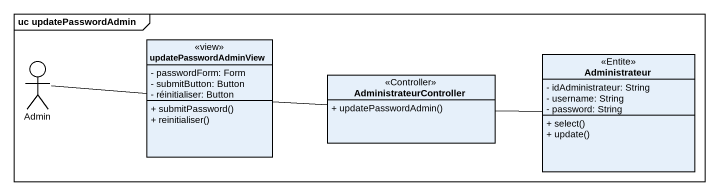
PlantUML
@startuml
mainframe uc updatePasswordAdmin
allowmixing
hide circle
hide empty members
skinparam classAttributeIconSize 0
actor Admin
class updatePasswordAdminView <<view>> {
  - passwordForm: Form
  - submitButton: Button
  - réinitialiser: Button
  + submitPassword()
  + reinitialiser()
}
class Administrateur <<Entite>> {
  - idAdministrateur: String
  - username: String
  - password: String
  + select()
  + update()
}
class AdministrateurController <<Controller>> {
  + updatePasswordAdmin()
}
Admin -right- updatePasswordAdminView
updatePasswordAdminView -right- AdministrateurController
AdministrateurController -right- Administrateur
@enduml
